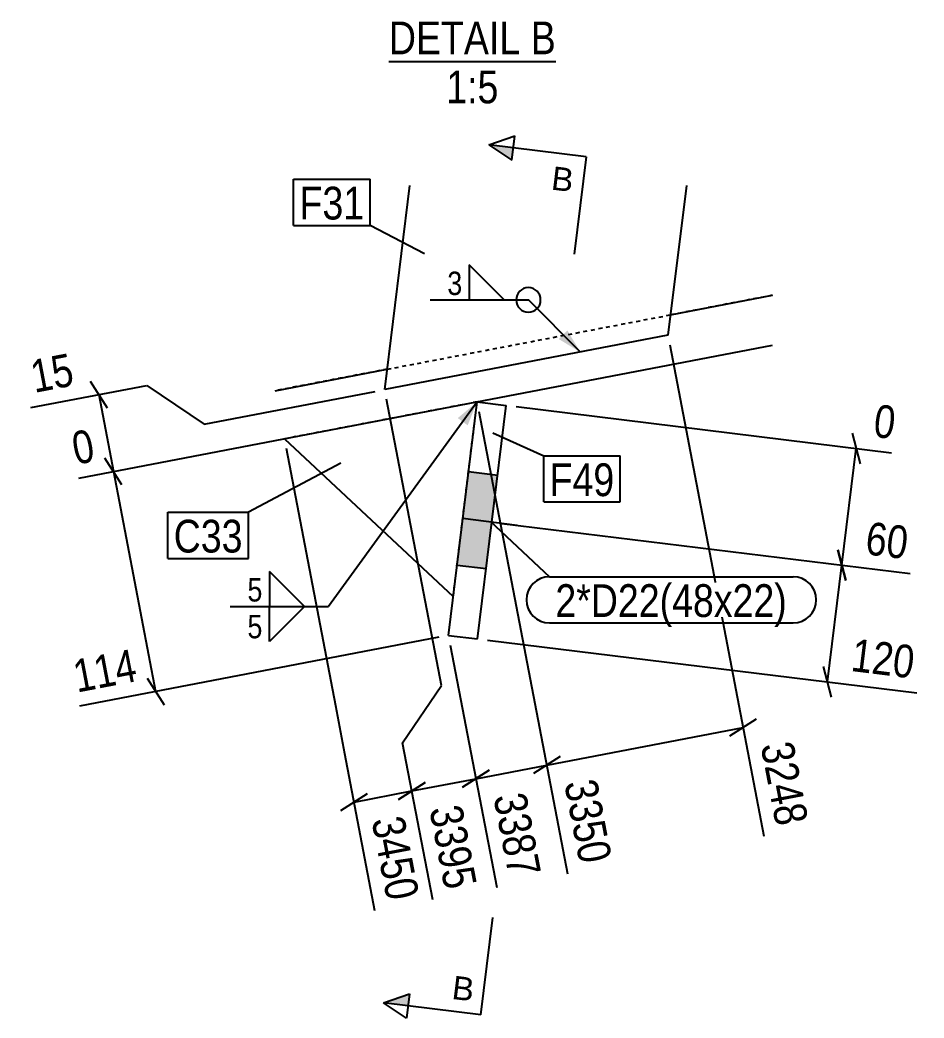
# Model space of a CAD drawing. Header units: millimetres. Extents: x 20 to 121689, y 20 to 5397.
# Drawn here: x 5944 to 6406, y 20 to 529 of the extents above; entities that cross this region are included whole.
import ezdxf

# ---------------------------------------------------------------- set-up
doc = ezdxf.new("R2010")
doc.units = ezdxf.units.MM
doc.linetypes.add('DXK_LINE_DOT2', pattern=[3.9198, 1.9599, -1.9599])
for name, color, linetype in [('MÅLSÆTNING', 7, 'Continuous'), ('STÅL', 7, 'Continuous'), ('TEKST', 7, 'Continuous')]:
    doc.layers.add(name, color=color, linetype=linetype)
doc.styles.add('Arial', font='ARIAL.TTF', dxfattribs={"height": 0.2})
doc.styles.add('Arial Narrow', font='ARIALN.TTF', dxfattribs={"height": 0.2})

msp = doc.modelspace()

# ---------------------------------------------------------------- hatches: boundary and pattern name
at = {"layer": 'STÅL', "linetype": 'Continuous'}
msp.add_hatch(color=96, dxfattribs=at).paths.add_polyline_path([(6173.14, 298.52), (6167.29, 250.88), (6182.18, 249.05), (6188.03, 296.69)])
msp.add_hatch(color=96, dxfattribs=at).paths.add_polyline_path([(6173.14, 298.52), (6167.29, 250.88), (6182.18, 249.05), (6188.03, 296.69)])
at = {"layer": 'TEKST', "linetype": 'Continuous'}
for color, points in [(30, [(6195.96, 463.82), (6195.2, 457.61), (6183.55, 465.34)]), (3, [(6223.6, 370.7), (6230.2, 359.63), (6219.17, 366.29)]), (3, [(6167.66, 325.98), (6177.53, 334.25), (6172.71, 322.3)]), (30, [(6142.99, 32.41), (6142.23, 26.2), (6129.82, 27.73)])]:
    msp.add_hatch(color=color, dxfattribs=at).paths.add_polyline_path(points)

# ---------------------------------------------------------------- linework, layer by layer
at = {"layer": 'MÅLSÆTNING', "color": 7, "linetype": 'Continuous'}
for p, q in [((6275.83, 363.29), (6323.89, 112.71)), ((5949.9, 331.33), (6009.03, 342.67)), ((5980.12, 344.76), (5988.84, 331.16)), ((6009.03, 342.67), (6038.29, 322.82)), ((5984.48, 337.96), (5992.01, 298.67)), ((6038.29, 322.82), (6125.53, 339.56)), ((6159.37, 189.63), (6131.38, 335.59)), ((6159.37, 189.63), (6131.38, 335.59)), ((6197.38, 331.82), (6388.94, 308.3)), ((6178.47, 329.34), (6223.71, 93.49)), ((6178.47, 329.34), (6223.71, 93.49)), ((6368.85, 318.32), (6372.98, 302.7)), ((6074.41, 314.47), (5974.17, 295.25)), ((6074.41, 314.47), (5974.17, 295.25)), ((5996.37, 291.87), (5987.65, 305.47)), ((5996.37, 291.87), (5987.65, 305.47)), ((6105.43, 179.28), (6080.26, 310.5)), ((6363.6, 250.96), (6370.91, 310.51)), ((5992.01, 298.67), (6013.52, 186.5)), ((6190.07, 272.26), (6398.54, 246.67)), ((6190.07, 272.26), (6398.54, 246.67)), ((6365.66, 243.15), (6361.54, 258.77)), ((6361.54, 258.77), (6365.66, 243.15)), ((6356.29, 191.4), (6363.6, 250.96)), ((6158, 214.21), (5974.74, 179.06)), ((6163.85, 210.24), (6187.57, 86.56)), ((6163.85, 210.24), (6187.57, 86.56)), ((6182.76, 212.71), (6401.81, 185.81)), ((6358.35, 183.59), (6354.22, 199.21)), ((6009.17, 193.3), (6017.88, 179.7)), ((6139.53, 160.37), (6159.37, 189.63)), ((6139.53, 160.37), (6159.37, 189.63)), ((6110.07, 154.72), (6105.43, 179.28)), ((6213.06, 149.01), (6313.25, 168.23)), ((6306.44, 163.87), (6320.05, 172.59)), ((6154.89, 80.3), (6139.53, 160.37)), ((6154.89, 80.3), (6139.53, 160.37)), ((6125.42, 74.65), (6110.07, 154.72)), ((6219.86, 153.37), (6206.26, 144.65)), ((6219.86, 153.37), (6206.26, 144.65)), ((6176.92, 142.08), (6213.06, 149.01)), ((6170.12, 137.72), (6183.72, 146.44)), ((6183.72, 146.44), (6170.12, 137.72)), ((6137.44, 131.46), (6151.04, 140.17)), ((6151.04, 140.17), (6137.44, 131.46)), ((6144.24, 135.81), (6176.92, 142.08)), ((6107.98, 125.81), (6121.58, 134.52)), ((6114.78, 130.16), (6144.24, 135.81))]:
    msp.add_line(p, q, dxfattribs=at)
at = {"layer": 'STÅL', "color": 4, "linetype": 'Continuous'}
for p, q in [((6130.44, 340.5), (6143.22, 444.61)), ((6284.27, 444.61), (6274.89, 368.2)), ((6274.89, 368.2), (6130.44, 340.5)), ((6162.91, 215.15), (6177.53, 334.25)), ((6177.53, 334.25), (6192.42, 332.43)), ((6177.8, 213.32), (6192.42, 332.43)), ((6079.32, 315.41), (6165.34, 235)), ((6162.91, 215.15), (6177.8, 213.32))]:
    msp.add_line(p, q, dxfattribs=at)
at = {"layer": 'STÅL', "color": 2, "linetype": 'Continuous'}
for p, q in [((6276.17, 378.63), (6328.21, 388.61)), ((6074.48, 314.49), (6328.21, 363.15)), ((6074.48, 339.95), (6131.72, 350.92))]:
    msp.add_line(p, q, dxfattribs=at)
at = {"layer": 'STÅL', "color": 7, "linetype": 'DXK_LINE_DOT2'}
for p, q in [((6328.21, 388.61), (6276.17, 378.63)), ((6131.72, 350.92), (6276.17, 378.63)), ((6131.72, 350.92), (6074.48, 339.95))]:
    msp.add_line(p, q, dxfattribs=at)
at = {"layer": 'STÅL', "color": 30, "linetype": 'DXK_LINE_DOT2'}
for p, q in [((6177.53, 334.25), (6079.32, 315.41)), ((6165.34, 235), (6177.53, 334.25))]:
    msp.add_line(p, q, dxfattribs=at)
at = {"layer": 'STÅL', "color": 96, "linetype": 'Continuous'}
for p, q in [((6188.03, 296.69), (6173.14, 298.52)), ((6188.03, 296.69), (6173.14, 298.52)), ((6198.01, 271.29), (6170.22, 274.7)), ((6198.01, 271.29), (6170.22, 274.7)), ((6182.18, 249.05), (6167.29, 250.88)), ((6182.18, 249.05), (6167.29, 250.88))]:
    msp.add_line(p, q, dxfattribs=at)
at = {"layer": 'TEKST', "color": 246, "linetype": 'Continuous'}
msp.add_line((6132.54, 507.79), (6217.69, 507.79), dxfattribs=at)
at = {"layer": 'TEKST', "color": 30, "linetype": 'Continuous'}
for p, q in [((6183.55, 465.34), (6196.72, 470.02)), ((6195.2, 457.61), (6196.72, 470.02)), ((6183.55, 465.34), (6195.2, 457.61)), ((6129.82, 27.73), (6142.99, 32.41)), ((6142.99, 32.41), (6141.46, 20)), ((6141.46, 20), (6129.82, 27.73))]:
    msp.add_line(p, q, dxfattribs=at)
at = {"layer": 'TEKST', "color": 7, "linetype": 'Continuous'}
for p, q in [((6233.18, 459.25), (6183.55, 465.34)), ((6083.94, 447.78), (6122.97, 447.78)), ((6083.94, 424.28), (6083.94, 447.78)), ((6122.97, 424.28), (6122.97, 447.78)), ((6083.94, 424.28), (6122.97, 424.28)), ((6150.77, 409.69), (6122.97, 424.28)), ((6185.63, 318.53), (6211.51, 306.7)), ((6211.51, 306.7), (6250.55, 306.7)), ((6211.51, 283.2), (6211.51, 306.7)), ((6250.55, 283.2), (6250.55, 306.7)), ((6108.09, 303.02), (6060.95, 277.93)), ((6211.51, 283.2), (6250.55, 283.2)), ((6019.77, 277.93), (6060.95, 277.93)), ((6019.77, 254.43), (6019.77, 277.93)), ((6060.95, 254.43), (6060.95, 277.93)), ((6184.15, 273.49), (6214.47, 245.05)), ((6019.77, 254.43), (6060.95, 254.43)), ((6214.47, 245.05), (6338.75, 245.05)), ((6214.47, 221.55), (6338.75, 221.55)), ((6179.45, 21.63), (6185.54, 71.26))]:
    msp.add_line(p, q, dxfattribs=at)
at = {"layer": 'TEKST', "color": 3, "linetype": 'Continuous'}
for p, q in [((6191.38, 386.26), (6173.53, 404.11)), ((6173.53, 404.11), (6173.53, 386.26)), ((6173.53, 386.26), (6191.38, 386.26)), ((6230.2, 359.63), (6203.7, 386.26)), ((6177.53, 334.25), (6101.75, 229.93)), ((6089.43, 229.93), (6071.57, 247.79)), ((6071.57, 247.79), (6071.57, 229.93)), ((6071.57, 229.93), (6089.43, 229.93)), ((6071.57, 229.93), (6089.43, 229.93)), ((6089.43, 229.93), (6071.57, 212.07)), ((6071.57, 212.07), (6071.57, 229.93))]:
    msp.add_line(p, q, dxfattribs=at)
for start, end in [(90, 270), (270, 90)]:
    msp.add_arc((6203.7, 386.26), 6.25, start, end, dxfattribs=at)
at = {"layer": 'TEKST', "color": 7, "linetype": 'Continuous'}
for centre, start, end in [((6214.47, 233.3), 90, 270), ((6338.75, 233.3), 270, 90)]:
    msp.add_arc(centre, 11.75, start, end, dxfattribs=at)

# ---------------------------------------------------------------- wipeouts: each hides what was drawn before it
at = {"color": 0, "linetype": 'Continuous'}
for points in [[(6199.66, 511.54), (6199.66, 529.04), (6132.54, 529.04), (6132.54, 511.54)], [(6217.69, 511.54), (6217.69, 529.04), (6204.91, 529.04), (6204.91, 511.54)], [(6188.45, 486.54), (6188.45, 504.04), (6161.79, 504.04), (6161.79, 486.54)], [(6225.93, 441.25), (6227.45, 453.65), (6216.43, 455.01), (6214.91, 442.6)], [(6175.25, 28.45), (6176.77, 40.85), (6165.74, 42.21), (6164.22, 29.8)]]:
    msp.add_wipeout(points, dxfattribs=at).dxf.layer = 'TEKST'
at = {"color": 0}
for points in [[(6119.97, 427.28), (6119.97, 444.78), (6086.94, 444.78), (6086.94, 427.28)], [(6170.95, 387.76), (6170.95, 402.26), (6161.34, 402.26), (6161.34, 387.76)], [(6057.95, 257.43), (6057.95, 274.93), (6022.77, 274.93), (6022.77, 257.43)], [(6069, 231.43), (6069, 245.93), (6059.39, 245.93), (6059.39, 231.43)]]:
    msp.add_wipeout(points, dxfattribs=at).dxf.layer = 'TEKST'

# ---------------------------------------------------------------- next in the draw order: linework, layer by layer
at = {"layer": 'TEKST', "color": 7, "linetype": 'Continuous'}
for p, q in [((6233.18, 459.25), (6227.09, 409.62)), ((6179.45, 21.63), (6129.82, 27.73))]:
    msp.add_line(p, q, dxfattribs=at)
at = {"layer": 'TEKST', "color": 3, "linetype": 'Continuous'}
for p, q in [((6153.59, 386.26), (6203.7, 386.26)), ((6051.64, 229.93), (6101.75, 229.93))]:
    msp.add_line(p, q, dxfattribs=at)

# ---------------------------------------------------------------- next in the draw order: texts
at = {"layer": 'TEKST', "color": 96, "linetype": 'Continuous', "style": 'Arial Narrow'}
for s, height, p in [('DETAIL', 16.702, (6132.54, 511.54)), ('B', 16.7, (6204.91, 511.54)), ('1:5', 16.702, (6161.79, 486.54))]:
    msp.add_text(s, height=height, dxfattribs=at).set_placement(p)
at = {"layer": 'TEKST', "color": 3, "linetype": 'Continuous', "style": 'Arial'}
for p in [(6214.91, 442.6), (6164.22, 29.8)]:
    msp.add_text('B', height=11.94, rotation=-7.0015, dxfattribs=at).set_placement(p)
at = {"layer": 'TEKST', "color": 3, "style": 'Arial Narrow'}
for s, p in [('3', (6162.34, 388.76)), ('5', (6060.39, 232.43))]:
    msp.add_text(s, height=11.93, dxfattribs=at).set_placement(p)

# ---------------------------------------------------------------- next in the draw order: wipeouts: each hides what was drawn before it
at = {"color": 0, "linetype": 'Continuous'}
for points, layer in [([(5976.76, 340.04), (5972.14, 364.1), (5944.32, 358.77), (5948.94, 334.71)], 'MÅLSÆTNING'), ([(6392.84, 311.34), (6395.83, 335.66), (6378.3, 337.81), (6375.31, 313.5)], 'MÅLSÆTNING'), ([(5987.42, 301.35), (5982.81, 325.41), (5965.46, 322.09), (5970.08, 298.02)], 'MÅLSÆTNING'), ([(6399.28, 250.1), (6402.26, 274.42), (6374.15, 277.87), (6371.16, 253.56)], 'MÅLSÆTNING'), ([(6402.55, 189.25), (6405.54, 213.57), (6366.83, 218.32), (6363.85, 194)], 'MÅLSÆTNING'), ([(6008.94, 189.18), (6004.32, 213.24), (5966.03, 205.9), (5970.64, 181.84)], 'MÅLSÆTNING'), ([(6327.39, 113.06), (6351.45, 117.68), (6342.1, 166.44), (6318.04, 161.83)], 'MÅLSÆTNING'), ([(6227.2, 93.85), (6251.26, 98.46), (6241.91, 147.23), (6217.85, 142.61)], 'MÅLSÆTNING'), ([(6191.06, 86.92), (6215.13, 91.53), (6205.77, 140.3), (6181.71, 135.68)], 'MÅLSÆTNING'), ([(6069, 212.68), (6069, 227.18), (6059.39, 227.18), (6059.39, 212.68)], 'TEKST')]:
    msp.add_wipeout(points, dxfattribs=at).dxf.layer = layer
at = {"color": 0}
for points in [[(6119.97, 427.28), (6119.97, 444.78), (6086.94, 444.78), (6086.94, 427.28)], [(6247.55, 286.2), (6247.55, 303.7), (6214.51, 303.7), (6214.51, 286.2)], [(6057.95, 257.43), (6057.95, 274.93), (6022.77, 274.93), (6022.77, 257.43)], [(6335.75, 224.55), (6335.75, 242.05), (6217.47, 242.05), (6217.47, 224.55)]]:
    msp.add_wipeout(points, dxfattribs=at).dxf.layer = 'TEKST'

# ---------------------------------------------------------------- next in the draw order: texts
at = {"layer": 'MÅLSÆTNING', "color": 3, "linetype": 'Continuous', "style": 'Arial Narrow'}
for s, height, rotation, p in [('15', 16.702, 10.8576, (5951.72, 338.8)), ('0', 16.7, -7.0015, (6379.21, 316.54)), ('0', 16.7, 10.8576, (5972.85, 302.12)), ('60', 16.702, -7.0015, (6375.06, 256.6)), ('120', 16.702, -7.0015, (6367.75, 197.05)), ('114', 16.702, 10.8576, (5973.42, 185.94)), ('3248', 16.702, -79.1427, (6322.13, 159.05)), ('3350', 16.702, -79.1427, (6221.95, 139.84)), ('3387', 16.702, -79.1427, (6185.81, 132.91))]:
    msp.add_text(s, height=height, rotation=rotation, dxfattribs=at).set_placement(p)
at = {"layer": 'TEKST', "color": 3, "style": 'Arial Narrow'}
for s, p in [('F31', (6086.94, 427.28)), ('C33', (6022.77, 257.43))]:
    msp.add_text(s, height=16.702, dxfattribs=at).set_placement(p)
at = {"layer": 'TEKST', "color": 3, "linetype": 'Continuous', "style": 'Arial Narrow'}
msp.add_text('5', height=11.93, dxfattribs=at).set_placement((6060.39, 213.68))

# ---------------------------------------------------------------- next in the draw order: wipeouts: each hides what was drawn before it
at = {"color": 0, "linetype": 'Continuous'}
msp.add_wipeout([(6158.38, 80.65), (6182.45, 85.26), (6173.09, 134.03), (6149.03, 129.42)], dxfattribs=at).dxf.layer = 'MÅLSÆTNING'
at = {"color": 0}
for points in [[(6247.55, 286.2), (6247.55, 303.7), (6214.51, 303.7), (6214.51, 286.2)], [(6335.75, 224.55), (6335.75, 242.05), (6217.47, 242.05), (6217.47, 224.55)]]:
    msp.add_wipeout(points, dxfattribs=at).dxf.layer = 'TEKST'

# ---------------------------------------------------------------- next in the draw order: texts
at = {"layer": 'TEKST', "color": 3, "style": 'Arial Narrow'}
for s, height, p in [('F49', 16.702, (6214.51, 286.2)), ('2*D22(48x22)', 16.7025, (6217.47, 224.55))]:
    msp.add_text(s, height=height, dxfattribs=at).set_placement(p)

# ---------------------------------------------------------------- next in the draw order: wipeouts: each hides what was drawn before it
at = {"color": 0, "linetype": 'Continuous'}
msp.add_wipeout([(6128.92, 75), (6152.98, 79.61), (6143.63, 128.38), (6119.57, 123.76)], dxfattribs=at).dxf.layer = 'MÅLSÆTNING'

# ---------------------------------------------------------------- next in the draw order: texts
at = {"layer": 'MÅLSÆTNING', "color": 3, "linetype": 'Continuous', "style": 'Arial Narrow'}
for s, p in [('3395', (6153.13, 126.64)), ('3450', (6123.66, 120.99))]:
    msp.add_text(s, height=16.702, rotation=-79.1427, dxfattribs=at).set_placement(p)

doc.saveas('drawing.dxf')
